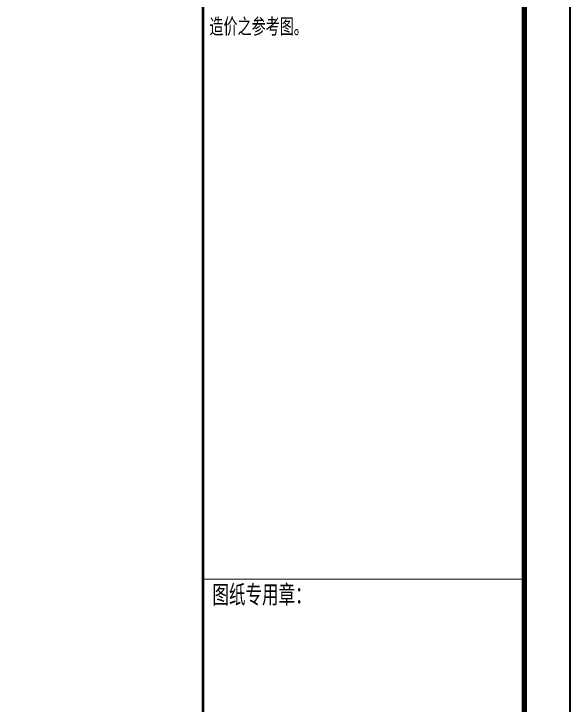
# Model space of a CAD drawing. Header units: millimetres. Extents: x 591771 to 1936534, y -622016 to 355666.
# Drawn here: x 667242 to 679360, y 261165 to 276218 of the extents above; entities that cross this region are included whole.
import ezdxf

# ---------------------------------------------------------------- set-up
doc = ezdxf.new("R2010")
doc.units = ezdxf.units.MM
doc.header["$LTSCALE"] = 80
doc.layers.add('\\M+5CDBC\\M+5BFF2', color=252, linetype='Continuous')
doc.layers.add('HZ', color=2, linetype='Continuous')
doc.styles.add('_HZTXT', font='txt.shx', dxfattribs={"width": 0.8, "bigfont": 'hztxt.shx'})

msp = doc.modelspace()

# ---------------------------------------------------------------- linework, layer by layer
at = {"layer": '\\M+5CDBC\\M+5BFF2', "color": 2}
msp.add_lwpolyline([(595259.9, 231298.7), (679359.9, 231298.7), (679359.9, 290698.7), (595259.9, 290698.7)], close=True, dxfattribs=at)
at = {"layer": '\\M+5CDBC\\M+5BFF2', "color": 2, "const_width": 112.5}
msp.add_lwpolyline([(596260, 232298.7), (678359.9, 232298.7), (678359.9, 289698.7), (596260, 289698.7)], close=True, dxfattribs=at)
at = {"layer": '\\M+5CDBC\\M+5BFF2', "color": 2}
for points, const_width in [([(671359.7, 232298.7), (671359.7, 289698.7)], 56.2), ([(671359.7, 263908), (678359.9, 263908)], 20)]:
    msp.add_lwpolyline(points, dxfattribs=dict(at, const_width=const_width))

# ---------------------------------------------------------------- texts
at = {"layer": '\\M+5CDBC\\M+5BFF2', "color": 2, "style": '_HZTXT', "width": 0.8}
msp.add_text('图纸专用章：', height=450, dxfattribs=at).set_placement((671567.6, 263333.1))
at = {"layer": 'HZ', "color": 1, "style": '_HZTXT', "width": 0.8}
msp.add_text('造价之参考图。', height=382.5, rotation=0.0025, dxfattribs=at).set_placement((671502.8, 275740.3))

doc.saveas('drawing.dxf')
